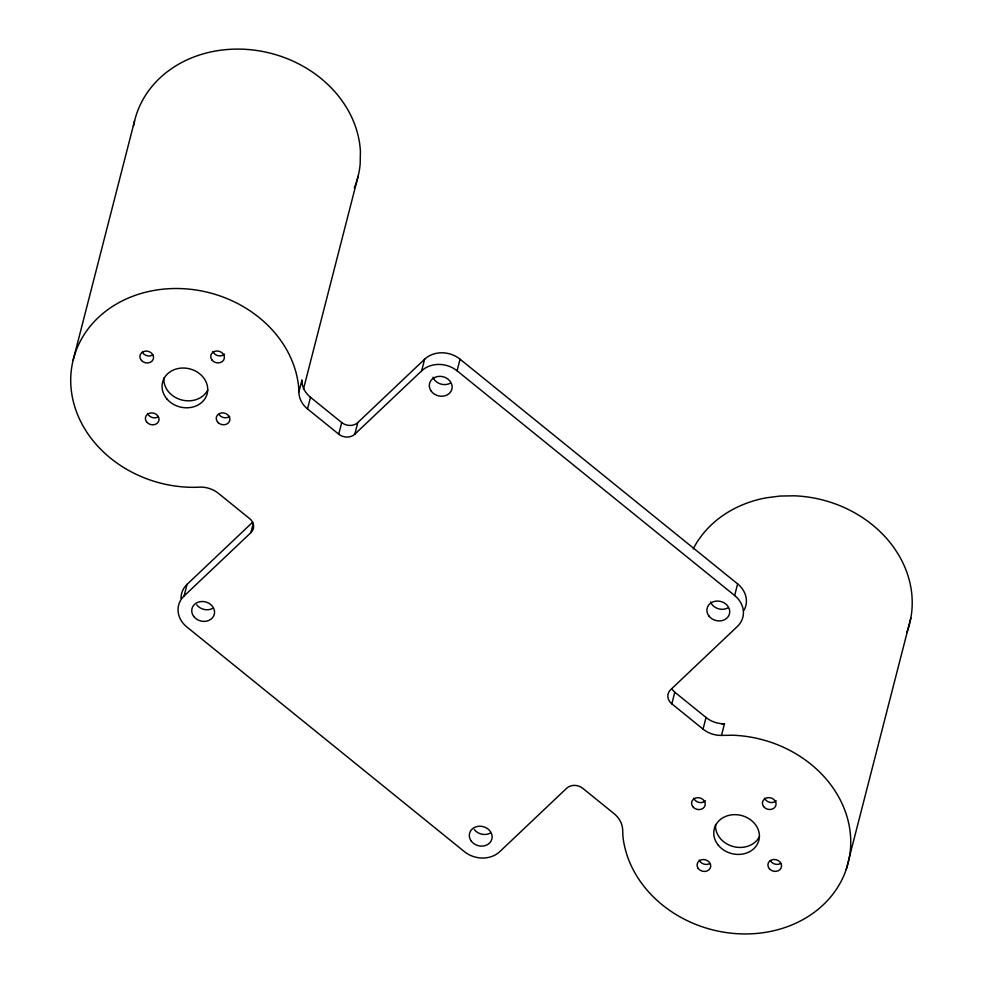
<?xml version="1.0" encoding="UTF-8"?>
<svg xmlns="http://www.w3.org/2000/svg" width="983" height="983" viewBox="0 0 983 983"><rect width="100%" height="100%" fill="white"/><g stroke="black" fill="none" stroke-linecap="round" stroke-linejoin="round"><path stroke-width="1.47" d="M298.93 391.799L298.943 390.939A115.146 98.288 14.4 0 0 177.247 288.511A115.146 98.288 14.4 0 0 71.157 389.059A115.146 98.288 14.4 0 0 197.3 487.273L198.271 487.199A24.735 21.11 14.4 0 1 218.41 493.343L249.633 518.619A11.513 9.83 14.4 0 1 250.886 532.675L184.067 596.005A25.337 21.626 14.4 0 0 186.819 626.933L464.394 851.647A25.337 21.626 14.4 0 0 499.806 851.622L566.626 788.292A11.513 9.83 14.4 0 1 582.735 788.28L613.957 813.555A25.165 21.479 14.4 0 1 622.669 829.885L622.915 836.386A115.146 98.288 14.4 0 0 745.016 933.948A115.146 98.288 14.4 0 0 850.59 836.852A115.146 98.288 14.4 0 0 732.9 735.223L721.485 735.407A24.956 21.307 14.4 0 1 703.054 729.116L671.819 703.84A11.513 9.83 14.4 0 1 670.578 689.771L737.397 626.441A25.337 21.626 14.4 0 0 734.645 595.514L737.631 583.902L460.056 359.188A25.337 21.626 14.4 0 0 424.631 359.213L357.812 422.543L354.826 434.167A11.513 9.83 14.4 0 1 338.73 434.179L307.507 408.903A24.735 21.11 14.4 0 1 298.93 391.799L301.916 380.175A24.735 21.11 14.4 0 0 310.493 397.279L341.715 422.555A11.513 9.83 14.4 0 0 357.812 422.543M301.83 384.464L301.916 380.175M73.111 360.282L134.573 120.872M184.067 596.005L187.053 584.381L252.754 522.108M250.886 532.675L253.123 523.964M303.452 389.145L358.144 176.141M307.507 408.903L310.493 397.279M338.73 434.179L341.715 422.555M354.826 434.167L421.658 370.837L424.631 359.213M734.645 595.514L457.07 370.8L460.056 359.188M671.819 703.84L674.805 692.216A11.513 9.83 14.4 0 1 672.053 688.985M703.054 729.116L706.04 717.492L674.805 692.216M721.485 735.407L724.471 723.783A24.956 21.307 14.4 0 1 706.04 717.492M846.24 869.414L910.823 618.061M721.608 723.832L724.471 723.783M207.769 389.956A23.027 19.66 14.4 0 1 181.327 399.86A23.027 19.66 14.4 0 1 163.915 377.853M152.93 354.888A6.906 5.898 14.4 0 1 142.314 352.16M224.554 354.187A6.906 5.898 14.4 0 1 212.893 351.533M229.69 416.374A6.906 5.898 14.4 0 1 218.914 414.421M157.882 417.062A6.906 5.898 14.4 0 1 147.548 413.45M133.455 126.242A115.146 98.288 14.4 0 1 252.262 49.912A115.146 98.288 14.4 0 1 360.417 151.529L360.171 163.964A115.146 98.288 14.4 0 1 354.347 187.9M759.454 836.57A23.027 19.66 14.4 0 1 733.011 846.474A23.027 19.66 14.4 0 1 715.599 824.467M705.401 800.875A6.906 5.898 14.4 0 1 693.74 798.221M776.238 800.813A6.906 5.898 14.4 0 1 764.565 798.147M780.895 863.332A6.906 5.898 14.4 0 1 770.303 860.53M709.566 863.688A6.906 5.898 14.4 0 1 699.232 860.076M906.781 632.585A115.146 98.288 14.4 0 0 794.375 495.813L780.097 496.046L766.101 497.84A115.146 98.288 14.4 0 0 693.224 548.858M181.019 598.426A25.337 21.626 14.4 0 1 187.053 584.381M737.631 583.902A25.337 21.626 14.4 0 1 743.959 610.296M421.658 370.837A25.337 21.626 14.4 0 1 457.07 370.8M727.752 607.986A11.513 9.83 14.4 0 1 710.525 601.965M450.177 383.272A11.513 9.83 14.4 0 1 432.95 377.251M490.173 833.154A11.513 9.83 14.4 0 1 474.298 829.529M212.586 608.44A11.513 9.83 14.4 0 1 196.723 604.815M166.754 398.766A23.027 19.66 14.4 0 0 205.975 396.923A23.027 19.66 14.4 0 0 181.929 368.06A23.027 19.66 14.4 0 0 166.754 398.766M718.438 845.38A23.027 19.66 14.4 0 0 757.66 843.549A23.027 19.66 14.4 0 0 733.613 814.686A23.027 19.66 14.4 0 0 718.438 845.38M692.757 806.625A6.906 5.898 14.4 0 0 704.59 806.613A6.906 5.898 14.4 0 0 697.881 797.668A6.906 5.898 14.4 0 0 692.757 806.625M763.594 806.564A6.906 5.898 14.4 0 0 775.415 806.552A6.906 5.898 14.4 0 0 768.706 797.606A6.906 5.898 14.4 0 0 763.594 806.564M769.468 868.874A6.906 5.898 14.4 0 0 781.166 867.928A6.906 5.898 14.4 0 0 773.596 859.498A6.906 5.898 14.4 0 0 769.468 868.874M698.249 868.481A6.906 5.898 14.4 0 0 710.082 868.468A6.906 5.898 14.4 0 0 703.373 859.535A6.906 5.898 14.4 0 0 698.249 868.481M141.491 360.503A6.906 5.898 14.4 0 0 153.164 359.471A6.906 5.898 14.4 0 0 145.509 351.091A6.906 5.898 14.4 0 0 141.491 360.503M211.91 359.95A6.906 5.898 14.4 0 0 223.743 359.925A6.906 5.898 14.4 0 0 217.022 350.992A6.906 5.898 14.4 0 0 211.91 359.95M218.214 422.69A6.906 5.898 14.4 0 0 229.678 420.798A6.906 5.898 14.4 0 0 221.286 412.958A6.906 5.898 14.4 0 0 218.214 422.69M146.578 421.867A6.906 5.898 14.4 0 0 158.398 421.854A6.906 5.898 14.4 0 0 151.689 412.909A6.906 5.898 14.4 0 0 146.578 421.867M708.89 615.972A11.513 9.83 14.4 0 0 728.612 615.96A11.513 9.83 14.4 0 0 717.43 601.055A11.513 9.83 14.4 0 0 708.89 615.972M431.316 391.259A11.513 9.83 14.4 0 0 451.037 391.246A11.513 9.83 14.4 0 0 439.856 376.342A11.513 9.83 14.4 0 0 431.316 391.259M471.312 841.153A11.513 9.83 14.4 0 0 491.033 841.129A11.513 9.83 14.4 0 0 479.839 826.224A11.513 9.83 14.4 0 0 471.312 841.153M193.737 616.439A11.513 9.83 14.4 0 0 213.446 616.415A11.513 9.83 14.4 0 0 202.265 601.51A11.513 9.83 14.4 0 0 193.737 616.439"/></g></svg>
